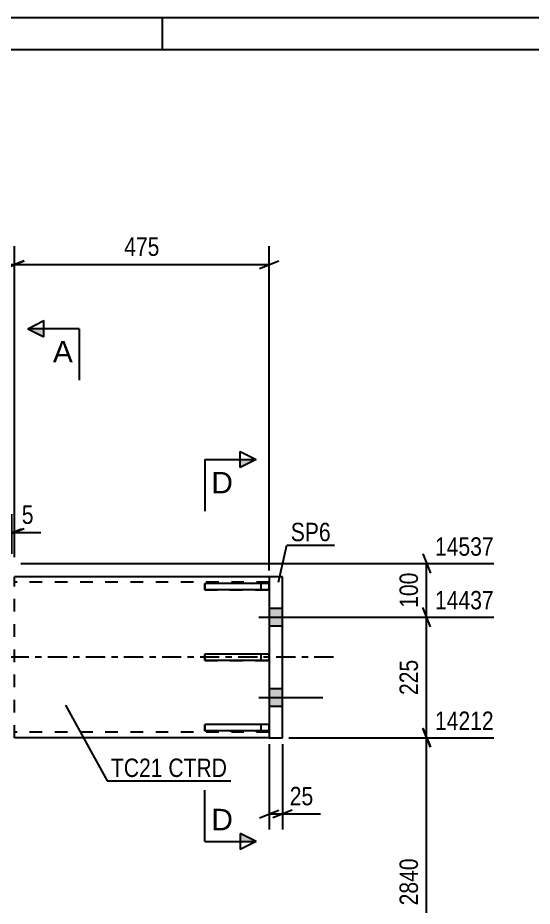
# Model space of a CAD drawing. Header units: millimetres. Extents: x -130 to 464, y -169 to 251.
# Drawn here: x 21.3 to 101.3, y 112.8 to 250.9 of the extents above; entities that cross this region are included whole.
import ezdxf

# ---------------------------------------------------------------- set-up
doc = ezdxf.new("R2010")
doc.units = ezdxf.units.MM
doc.linetypes.add('DXK_LINE_DOT2', pattern=[3.9198, 1.9599, -1.9599])
doc.linetypes.add('DXK_LINE_DOT3', pattern=[5.9187, 2.979, -0.9799, 0.9799, -0.9799])
doc.styles.add('Arial', font='ARIAL.TTF', dxfattribs={"height": 0.2})
doc.styles.add('Arial Narrow', font='ARIALN.TTF', dxfattribs={"height": 0.2})

# ---------------------------------------------------------------- blocks, each defined once
blk = doc.blocks.new('Unknown-284859513-1134')
at = {"color": 5, "linetype": 'Continuous'}
for p, q in [((463.84, 250.9), (-130.16, 250.9)), ((43.84, 245.9), (43.84, 250.9)), ((458.84, 245.9), (-125.16, 245.9))]:
    blk.add_line(p, q, dxfattribs=at)
blk = doc.blocks.new('Part-284859513-3593 - 3550')
at = {"color": 2, "linetype": 'Continuous'}
for p, q in [((60.41, 141.04), (50.41, 141.04)), ((50.41, 140.04), (50.41, 141.04)), ((60.41, 141.04), (60.41, 140.04)), ((60.41, 140.04), (50.41, 140.04))]:
    blk.add_line(p, q, dxfattribs=at)
at = {"color": 7, "linetype": 'DXK_LINE_DOT2'}
blk.add_line((59.16, 140.04), (59.16, 141.04), dxfattribs=at)
blk = doc.blocks.new('Part-284859513-3597 - 3550')
at = {"color": 7, "linetype": 'DXK_LINE_DOT2'}
for p, q in [((60.41, 152), (50.41, 152)), ((50.41, 152), (50.41, 151)), ((59.16, 151), (59.16, 152)), ((60.41, 151), (60.41, 152)), ((50.41, 151), (60.41, 151))]:
    blk.add_line(p, q, dxfattribs=at)
blk = doc.blocks.new('Part-284859513-3594 - 3550')
at = {"color": 2, "linetype": 'Continuous'}
for p, q in [((60.41, 152), (50.41, 152)), ((50.41, 151), (50.41, 152)), ((60.41, 152), (60.41, 151)), ((60.41, 151), (50.41, 151))]:
    blk.add_line(p, q, dxfattribs=at)
at = {"color": 7, "linetype": 'DXK_LINE_DOT2'}
blk.add_line((59.16, 151), (59.16, 152), dxfattribs=at)
blk = doc.blocks.new('Part-284859513-3595 - 3550')
at = {"color": 2, "linetype": 'Continuous'}
for p, q in [((60.41, 162.96), (50.41, 162.96)), ((50.41, 161.96), (50.41, 162.96)), ((60.41, 162.96), (60.41, 161.96)), ((60.41, 161.96), (50.41, 161.96))]:
    blk.add_line(p, q, dxfattribs=at)
at = {"color": 7, "linetype": 'DXK_LINE_DOT2'}
blk.add_line((59.16, 161.96), (59.16, 162.96), dxfattribs=at)
blk = doc.blocks.new('Part-284859513-3596 - 3550')
at = {"color": 7, "linetype": 'DXK_LINE_DOT2'}
for p, q in [((60.41, 141.04), (50.41, 141.04)), ((50.41, 141.04), (50.41, 140.04)), ((59.16, 140.04), (59.16, 141.04)), ((60.41, 140.04), (60.41, 141.04)), ((50.41, 140.04), (60.41, 140.04))]:
    blk.add_line(p, q, dxfattribs=at)
blk = doc.blocks.new('Part-284859513-3598 - 3550')
at = {"color": 7, "linetype": 'DXK_LINE_DOT2'}
for p, q in [((60.41, 162.96), (50.41, 162.96)), ((50.41, 162.96), (50.41, 161.96)), ((59.16, 161.96), (59.16, 162.96)), ((60.41, 161.96), (60.41, 162.96)), ((50.41, 161.96), (60.41, 161.96))]:
    blk.add_line(p, q, dxfattribs=at)
blk = doc.blocks.new('Bolt-284859513-3620 - 3550')
at = {"linetype": 'Continuous'}
for points in [[(60.42, 159.13), (60.42, 156.38), (62.5, 156.38), (62.5, 159.13)], [(60.42, 159.13), (60.42, 156.38), (62.5, 156.38), (62.5, 159.13)], [(60.42, 146.63), (60.42, 143.88), (62.5, 143.88), (62.5, 146.63)], [(60.42, 146.63), (60.42, 143.88), (62.5, 143.88), (62.5, 146.63)]]:
    blk.add_hatch(color=1, dxfattribs=at).paths.add_polyline_path(points)
at = {"color": 1, "linetype": 'Continuous'}
for p, q in [((60.42, 159.13), (62.5, 159.13)), ((60.42, 159.13), (62.5, 159.13)), ((58.83, 157.75), (68.75, 157.75)), ((58.83, 157.75), (68.75, 157.75)), ((60.42, 156.38), (62.5, 156.38)), ((60.42, 156.38), (62.5, 156.38)), ((60.42, 146.63), (62.5, 146.63)), ((60.42, 146.63), (62.5, 146.63)), ((58.83, 145.25), (68.75, 145.25)), ((58.83, 145.25), (68.75, 145.25)), ((60.42, 143.88), (62.5, 143.88)), ((60.42, 143.88), (62.5, 143.88))]:
    blk.add_line(p, q, dxfattribs=at)
blk = doc.blocks.new('Part-284859513-3691 - 3550')
at = {"color": 2, "linetype": 'Continuous'}
for p, q in [((60.42, 164), (20.83, 164)), ((60.42, 139), (20.83, 139))]:
    blk.add_line(p, q, dxfattribs=at)
at = {"color": 7, "linetype": 'DXK_LINE_DOT2'}
for p, q in [((20.83, 139), (20.83, 164)), ((60.42, 163.17), (20.83, 163.17)), ((60.42, 164), (60.42, 139)), ((60.42, 139.84), (20.83, 139.84))]:
    blk.add_line(p, q, dxfattribs=at)
at = {"color": 7, "linetype": 'DXK_LINE_DOT3'}
blk.add_line((70.42, 151.5), (10.83, 151.5), dxfattribs=at)
blk = doc.blocks.new('Part-284859513-3721 - 3550')
at = {"color": 2, "linetype": 'Continuous'}
for p, q in [((60.42, 164), (60.42, 139)), ((62.5, 164), (60.42, 164)), ((62.5, 139), (62.5, 164)), ((60.42, 139), (62.5, 139))]:
    blk.add_line(p, q, dxfattribs=at)
blk = doc.blocks.new('StraightDimension-284859513-3936 - 3550')
at = {"color": 7, "linetype": 'Continuous'}
for p, q in [((84.3, 167.58), (85.5, 164.58)), ((21.83, 166.08), (95.34, 166.08)), ((84.9, 157.75), (84.9, 166.08)), ((85.5, 156.25), (84.3, 159.25)), ((67.67, 157.75), (95.34, 157.75))]:
    blk.add_line(p, q, dxfattribs=at)
at = {"color": 0, "linetype": 'Continuous'}
blk.add_wipeout([(95.94, 166.68), (95.94, 170.88), (85.6, 170.88), (85.6, 166.68)], dxfattribs=at)
at = {"color": 0}
blk.add_wipeout([(84.15, 165.26), (79.95, 165.26), (79.95, 158.58), (84.15, 158.58)], dxfattribs=at)
at = {"color": 3, "linetype": 'Continuous', "style": 'Arial Narrow'}
blk.add_text('14537', height=2.863, dxfattribs=at).set_placement((86.2, 167.28))
at = {"color": 3, "style": 'Arial Narrow'}
blk.add_text('100', height=2.863, rotation=90.0002, dxfattribs=at).set_placement((83.55, 159.18))
blk = doc.blocks.new('StraightDimension-284859513-3945 - 3550')
at = {"color": 7, "linetype": 'Continuous'}
for p, q in [((85.5, 156.25), (84.3, 159.25)), ((67.67, 157.75), (95.34, 157.75)), ((84.9, 139), (84.9, 157.75)), ((84.3, 140.5), (85.5, 137.5)), ((63.5, 139), (95.34, 139))]:
    blk.add_line(p, q, dxfattribs=at)
at = {"color": 0}
blk.add_wipeout([(84.15, 151.72), (79.95, 151.72), (79.95, 145.03), (84.15, 145.03)], dxfattribs=at)
at = {"color": 3, "style": 'Arial Narrow'}
blk.add_text('225', height=2.863, rotation=90.0002, dxfattribs=at).set_placement((83.55, 145.63))
at = {"color": 0, "linetype": 'Continuous'}
blk.add_wipeout([(95.94, 158.35), (95.94, 162.55), (85.6, 162.55), (85.6, 158.35)], dxfattribs=at)
at = {"color": 3, "linetype": 'Continuous', "style": 'Arial Narrow'}
blk.add_text('14437', height=2.863, dxfattribs=at).set_placement((86.2, 158.95))
blk = doc.blocks.new('StraightDimension-284859513-3969 - 3550')
at = {"color": 7, "linetype": 'Continuous'}
for p, q in [((85.5, 137.5), (84.3, 140.5)), ((63.5, 139), (95.34, 139)), ((84.9, 94.17), (84.9, 139)), ((84.3, 95.67), (85.5, 92.67)), ((67.67, 94.17), (95.34, 94.17))]:
    blk.add_line(p, q, dxfattribs=at)
at = {"color": 0}
blk.add_wipeout([(84.15, 120.84), (79.95, 120.84), (79.95, 112.33), (84.15, 112.33)], dxfattribs=at)
at = {"color": 3, "style": 'Arial Narrow'}
blk.add_text('2840', height=2.863, rotation=90.0002, dxfattribs=at).set_placement((83.55, 112.93))
at = {"color": 0, "linetype": 'Continuous'}
blk.add_wipeout([(95.94, 139.6), (95.94, 143.8), (85.6, 143.8), (85.6, 139.6)], dxfattribs=at)
at = {"color": 3, "linetype": 'Continuous', "style": 'Arial Narrow'}
blk.add_text('14212', height=2.863, dxfattribs=at).set_placement((86.2, 140.2))
blk = doc.blocks.new('StraightDimension-284859513-4006 - 3550')
at = {"color": 7, "linetype": 'Continuous'}
for p, q in [((20.83, 167.08), (20.83, 215.39)), ((60.42, 165), (60.42, 215.39)), ((22.33, 213.14), (19.33, 211.94)), ((58.92, 211.94), (61.92, 213.14)), ((20.83, 212.54), (60.42, 212.54))]:
    blk.add_line(p, q, dxfattribs=at)
at = {"color": 0}
blk.add_wipeout([(43.97, 213.29), (43.97, 217.49), (37.28, 217.49), (37.28, 213.29)], dxfattribs=at)
at = {"color": 3, "style": 'Arial Narrow'}
blk.add_text('475', height=2.863, dxfattribs=at).set_placement((37.88, 213.89))
blk = doc.blocks.new('StraightDimension-284859513-4007 - 3550')
at = {"color": 7, "linetype": 'Continuous'}
for p, q in [((-20.83, 167.08), (-20.83, 215.39)), ((20.83, 167.08), (20.83, 215.39)), ((-19.33, 213.14), (-22.33, 211.94)), ((19.33, 211.94), (22.33, 213.14)), ((-20.83, 212.54), (20.83, 212.54))]:
    blk.add_line(p, q, dxfattribs=at)
at = {"color": 0}
blk.add_wipeout([(3.34, 213.29), (3.34, 217.49), (-3.34, 217.49), (-3.34, 213.29)], dxfattribs=at)
at = {"color": 3, "style": 'Arial Narrow'}
blk.add_text('500', height=2.863, dxfattribs=at).set_placement((-2.74, 213.89))
blk = doc.blocks.new('StraightDimension-284859513-4111 - 3550')
at = {"color": 7, "linetype": 'Continuous'}
for p, q in [((20.42, 167.58), (20.42, 173.73)), ((20.83, 167.08), (20.83, 173.73)), ((18.92, 170.28), (21.92, 171.48)), ((22.33, 171.48), (19.33, 170.28)), ((20.42, 170.88), (20.83, 170.88)), ((20.83, 170.88), (24.91, 170.88)), ((20.83, 170.88), (24.91, 170.88))]:
    blk.add_line(p, q, dxfattribs=at)
at = {"color": 0}
blk.add_wipeout([(24.39, 171.63), (24.39, 175.83), (21.36, 175.83), (21.36, 171.63)], dxfattribs=at)
at = {"color": 3, "style": 'Arial Narrow'}
blk.add_text('5', height=2.86, dxfattribs=at).set_placement((21.96, 172.23))
blk = doc.blocks.new('StraightDimension-284859513-6045 - 3550')
at = {"color": 7, "linetype": 'Continuous'}
for p, q in [((60.42, 138), (60.42, 124.74)), ((62.5, 138), (62.5, 124.74)), ((58.92, 126.54), (61.92, 127.74)), ((60.42, 127.14), (62.5, 127.14)), ((64, 127.74), (61, 126.54)), ((62.5, 127.14), (68.41, 127.14)), ((62.5, 127.14), (68.41, 127.14))]:
    blk.add_line(p, q, dxfattribs=at)
at = {"color": 0}
blk.add_wipeout([(67.88, 127.89), (67.88, 132.09), (63.02, 132.09), (63.02, 127.89)], dxfattribs=at)
at = {"color": 3, "style": 'Arial Narrow'}
blk.add_text('25', height=2.863, dxfattribs=at).set_placement((63.62, 128.49))
blk = doc.blocks.new('SectionMark-284859513-4251 - 3550')
at = {"linetype": 'Continuous'}
for points in [[(55.92, 180.97), (55.92, 182.22), (58.42, 182.22)], [(55.92, 122.85), (55.92, 124.1), (58.42, 122.85)]]:
    blk.add_hatch(color=6, dxfattribs=at).paths.add_polyline_path(points)
at = {"color": 6, "linetype": 'Continuous'}
for p, q in [((55.92, 180.97), (55.92, 183.47)), ((55.92, 183.47), (58.42, 182.22)), ((50.42, 182.22), (50.42, 174.22)), ((50.42, 182.22), (58.42, 182.22)), ((58.42, 182.22), (55.92, 180.97)), ((50.42, 122.85), (50.42, 130.85)), ((58.42, 122.85), (55.92, 124.1)), ((55.92, 124.1), (55.92, 121.6)), ((50.42, 122.85), (58.42, 122.85)), ((58.42, 122.85), (55.92, 121.6))]:
    blk.add_line(p, q, dxfattribs=at)
at = {"color": 0, "linetype": 'Continuous'}
for points in [[(54.79, 176.97), (54.79, 180.47), (51.42, 180.47), (51.42, 176.97)], [(54.79, 124.6), (54.79, 128.1), (51.42, 128.1), (51.42, 124.6)]]:
    blk.add_wipeout(points, dxfattribs=at)
at = {"color": 3, "linetype": 'Continuous', "style": 'Arial'}
for p in [(51.42, 176.97), (51.42, 124.6)]:
    blk.add_text('D', height=3.34, dxfattribs=at).set_placement(p)
blk = doc.blocks.new('SectionMark-284859513-4241 - 3550')
at = {"linetype": 'Continuous'}
blk.add_hatch(color=6, dxfattribs=at).paths.add_polyline_path([(25.4, 202.57), (25.4, 201.32), (22.9, 202.57)])
at = {"color": 6, "linetype": 'Continuous'}
for p, q in [((22.9, 202.57), (25.4, 203.82)), ((25.4, 201.32), (25.4, 203.82)), ((30.9, 202.57), (22.9, 202.57)), ((22.9, 202.57), (25.4, 201.32)), ((30.9, 202.57), (30.9, 194.57))]:
    blk.add_line(p, q, dxfattribs=at)
at = {"color": 0, "linetype": 'Continuous'}
blk.add_wipeout([(29.9, 197.32), (29.9, 200.82), (26.79, 200.82), (26.79, 197.32)], dxfattribs=at)
at = {"color": 3, "linetype": 'Continuous', "style": 'Arial'}
blk.add_text('A', height=3.34, rotation=-0.0115, dxfattribs=at).set_placement((26.79, 197.32))
blk = doc.blocks.new('Mark-284859513-3687 - 3550')
at = {"color": 0}
for points in [[(43.85, 132.89), (43.85, 135.89), (35.82, 135.89), (35.82, 132.89)], [(53.88, 132.89), (53.88, 135.89), (44.75, 135.89), (44.75, 132.89)]]:
    blk.add_wipeout(points, dxfattribs=at)
for points in [[(43.85, 132.89), (43.85, 135.89), (35.82, 135.89), (35.82, 132.89)], [(53.88, 132.89), (53.88, 135.89), (44.75, 135.89), (44.75, 132.89)]]:
    blk.add_wipeout(points, dxfattribs=at)
at = {"color": 30, "linetype": 'Continuous'}
for p, q in [((28.77, 144.03), (35.22, 132.29)), ((35.22, 132.29), (54.48, 132.29))]:
    blk.add_line(p, q, dxfattribs=at)
at = {"color": 3, "style": 'Arial Narrow'}
for s, p in [('TC21', (35.82, 132.89)), ('CTRD', (44.75, 132.89))]:
    blk.add_text(s, height=2.863, dxfattribs=at).set_placement(p)
blk = doc.blocks.new('Mark-284859513-3717 - 3550')
at = {"color": 0}
blk.add_wipeout([(69.99, 169.54), (69.99, 172.54), (63.78, 172.54), (63.78, 169.54)], dxfattribs=at)
blk.add_wipeout([(69.99, 169.54), (69.99, 172.54), (63.78, 172.54), (63.78, 169.54)], dxfattribs=at)
at = {"color": 30, "linetype": 'Continuous'}
for p, q in [((61.87, 163.17), (63.18, 168.94)), ((63.18, 168.94), (70.59, 168.94))]:
    blk.add_line(p, q, dxfattribs=at)
at = {"color": 3, "style": 'Arial Narrow'}
blk.add_text('SP6', height=2.863, dxfattribs=at).set_placement((63.78, 169.54))

msp = doc.modelspace()

# ---------------------------------------------------------------- block references
for name in ['Unknown-284859513-1134', 'Part-284859513-3691 - 3550', 'Part-284859513-3595 - 3550', 'Part-284859513-3598 - 3550', 'Part-284859513-3721 - 3550', 'Bolt-284859513-3620 - 3550', 'Part-284859513-3597 - 3550', 'Part-284859513-3594 - 3550', 'Part-284859513-3593 - 3550', 'Part-284859513-3596 - 3550']:
    msp.add_blockref(name, (0, 0))

# ---------------------------------------------------------------- next in the draw order: block references
msp.add_blockref('StraightDimension-284859513-3936 - 3550', (0, 0))

# ---------------------------------------------------------------- next in the draw order: block references
for name in ['StraightDimension-284859513-4006 - 3550', 'StraightDimension-284859513-3945 - 3550']:
    msp.add_blockref(name, (0, 0))

# ---------------------------------------------------------------- next in the draw order: block references
for name in ['StraightDimension-284859513-4007 - 3550', 'Mark-284859513-3717 - 3550', 'StraightDimension-284859513-3969 - 3550']:
    msp.add_blockref(name, (0, 0))

# ---------------------------------------------------------------- next in the draw order: block references
for name in ['StraightDimension-284859513-4111 - 3550', 'StraightDimension-284859513-6045 - 3550']:
    msp.add_blockref(name, (0, 0))

# ---------------------------------------------------------------- next in the draw order: block references
for name in ['SectionMark-284859513-4241 - 3550', 'SectionMark-284859513-4251 - 3550']:
    msp.add_blockref(name, (0, 0))

# ---------------------------------------------------------------- next in the draw order: block references
msp.add_blockref('Mark-284859513-3687 - 3550', (0, 0))

doc.saveas('drawing.dxf')
